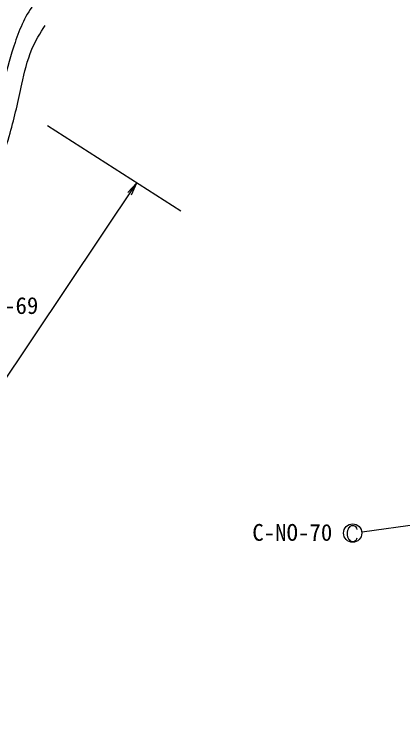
# Model space of a CAD drawing. Units: millimetres, scale not verified. Extents: x -59927063 to 680000, y 20000 to 2888253.
# Drawn here: x 463744 to 506098, y 259068 to 337208 of the extents above; entities that cross this region are included whole.
import ezdxf
from ezdxf.enums import TextEntityAlignment as Align

# ---------------------------------------------------------------- set-up
doc = ezdxf.new("R2010")
doc.units = ezdxf.units.MM
doc.header["$LTSCALE"] = 1000
for name, color, linetype, lineweight in [('M-BGD', 7, 'Continuous', 25), ('M-STR-STR3', 7, 'Continuous', 25), ('M-STR-STRC', 7, 'Continuous', 25)]:
    doc.layers.add(name, color=color, linetype=linetype, lineweight=lineweight)
doc.styles.add('ＭＳ ゴシック', font='')
doc.styles.get('ＭＳ ゴシック').set_extended_font_data('MS Gothic')

# ---------------------------------------------------------------- blocks, each defined once
blk = doc.blocks.new('open_arrow')
at = {"color": 0, "linetype": 'Continuous', "lineweight": -2}
blk.add_lwpolyline([(7.5, 1.25), (0, 0), (7.5, -1.25)], dxfattribs=at)

msp = doc.modelspace()

# ---------------------------------------------------------------- linework, layer by layer
at = {"layer": 'M-BGD'}
for points, knots in [([(436582, 297811), (437680, 297811), (438778, 297810), (439836, 298024), (441153, 298289), (442409, 298887), (443575, 299606), (445086, 300538), (446447, 301674), (447603, 302986), (448818, 304365), (449806, 305938), (450768, 307517), (452017, 309570), (453221, 311635), (454292, 313775), (454949, 315089), (455556, 316432), (456090, 317802), (456789, 319597), (457363, 321438), (457960, 323269), (458640, 325352), (459350, 327423), (459974, 329526), (460537, 331426), (461029, 333352), (461700, 335208), (462123, 336376), (462617, 337516), (463138, 338660), (463660, 339803), (464208, 340949), (465008, 341896), (465766, 342793), (466749, 343513), (467813, 344054), (468525, 344416), (469273, 344699), (470043, 344845), (470934, 345015), (471855, 345002), (472776, 344989)], [0, 0, 0, 0, 1, 1, 1, 2, 2, 2, 3, 3, 3, 4, 4, 4, 5, 5, 5, 6, 6, 6, 7, 7, 7, 8, 8, 8, 9, 9, 9, 10, 10, 10, 11, 11, 11, 12, 12, 12, 13, 13, 13, 14, 14, 14, 14]), ([(468519, 340951), (467618, 340177), (466716, 339402), (465994, 338485), (465000, 337222), (464346, 335687), (463822, 334140), (463352, 332755), (462987, 331360), (462589, 329971), (461990, 327882), (461316, 325804), (460592, 323747), (459883, 321731), (459124, 319734), (458479, 317699), (457842, 315693), (457316, 313650), (456658, 311651), (456078, 309888), (455395, 308159), (454721, 306426), (453985, 304534), (453259, 302638), (452431, 300789), (451676, 299105), (450836, 297461), (449906, 295857), (449078, 294428), (448178, 293032), (447088, 291805), (446345, 290970), (445513, 290213), (444681, 289457)], [0, 0, 0, 0, 1, 1, 1, 2, 2, 2, 3, 3, 3, 4, 4, 4, 5, 5, 5, 6, 6, 6, 7, 7, 7, 8, 8, 8, 9, 9, 9, 10, 10, 10, 11, 11, 11, 11]), ([(444787, 286803), (445845, 287786), (446904, 288769), (447891, 289825), (449271, 291300), (450512, 292917), (451559, 294643), (452416, 296056), (453143, 297541), (453860, 299031), (454560, 300482), (455250, 301936), (455874, 303418), (456916, 305891), (457775, 308440), (458679, 310970), (459529, 313349), (460419, 315710), (461268, 318090), (461998, 320134), (462698, 322191), (463282, 324275), (463774, 326030), (464184, 327803), (464577, 329598), (464861, 330895), (465136, 332204), (465656, 333410), (466044, 334311), (466569, 335155), (467094, 335999)], [0, 0, 0, 0, 1, 1, 1, 2, 2, 2, 3, 3, 3, 4, 4, 4, 5, 5, 5, 6, 6, 6, 7, 7, 7, 8, 8, 8, 9, 9, 9, 10, 10, 10, 10])]:
    msp.add_open_spline(points, degree=3, knots=knots, dxfattribs=at)
at = {"layer": 'M-STR-STR3'}
for p, q in [((467366, 325110), (481916, 315797)), ((435158, 256299), (477113, 318872))]:
    msp.add_line(p, q, dxfattribs=at)
at = {"layer": 'M-STR-STRC'}
msp.add_line((527580, 284395), (501675, 280794), dxfattribs=at)
msp.add_circle((500644, 280695), 1000, dxfattribs=at)
for centre, radius, start, end in [((500653, 281007), 499, 10.09099, 144.85137), ((501194, 280645), 1151, 145.6197, 214.38045), ((500653, 280282), 499, 215.14878, 349.90886)]:
    msp.add_arc(centre, radius, start, end, dxfattribs=at)

# ---------------------------------------------------------------- block references
at = {"layer": 'M-STR-STR3', "xscale": 193, "yscale": 193, "rotation": 236.2}
msp.add_blockref('open_arrow', (477113, 318872), dxfattribs=at)

# ---------------------------------------------------------------- texts
at = {"layer": 'M-STR-STRC', "style": 'ＭＳ ゴシック'}
for s, p in [('C-NO-69', (457637, 306405)), ('C-NO-70', (489695, 281687))]:
    msp.add_text(s, height=1833, dxfattribs=at).set_placement(p, align=Align.TOP_LEFT)

doc.saveas('drawing.dxf')
